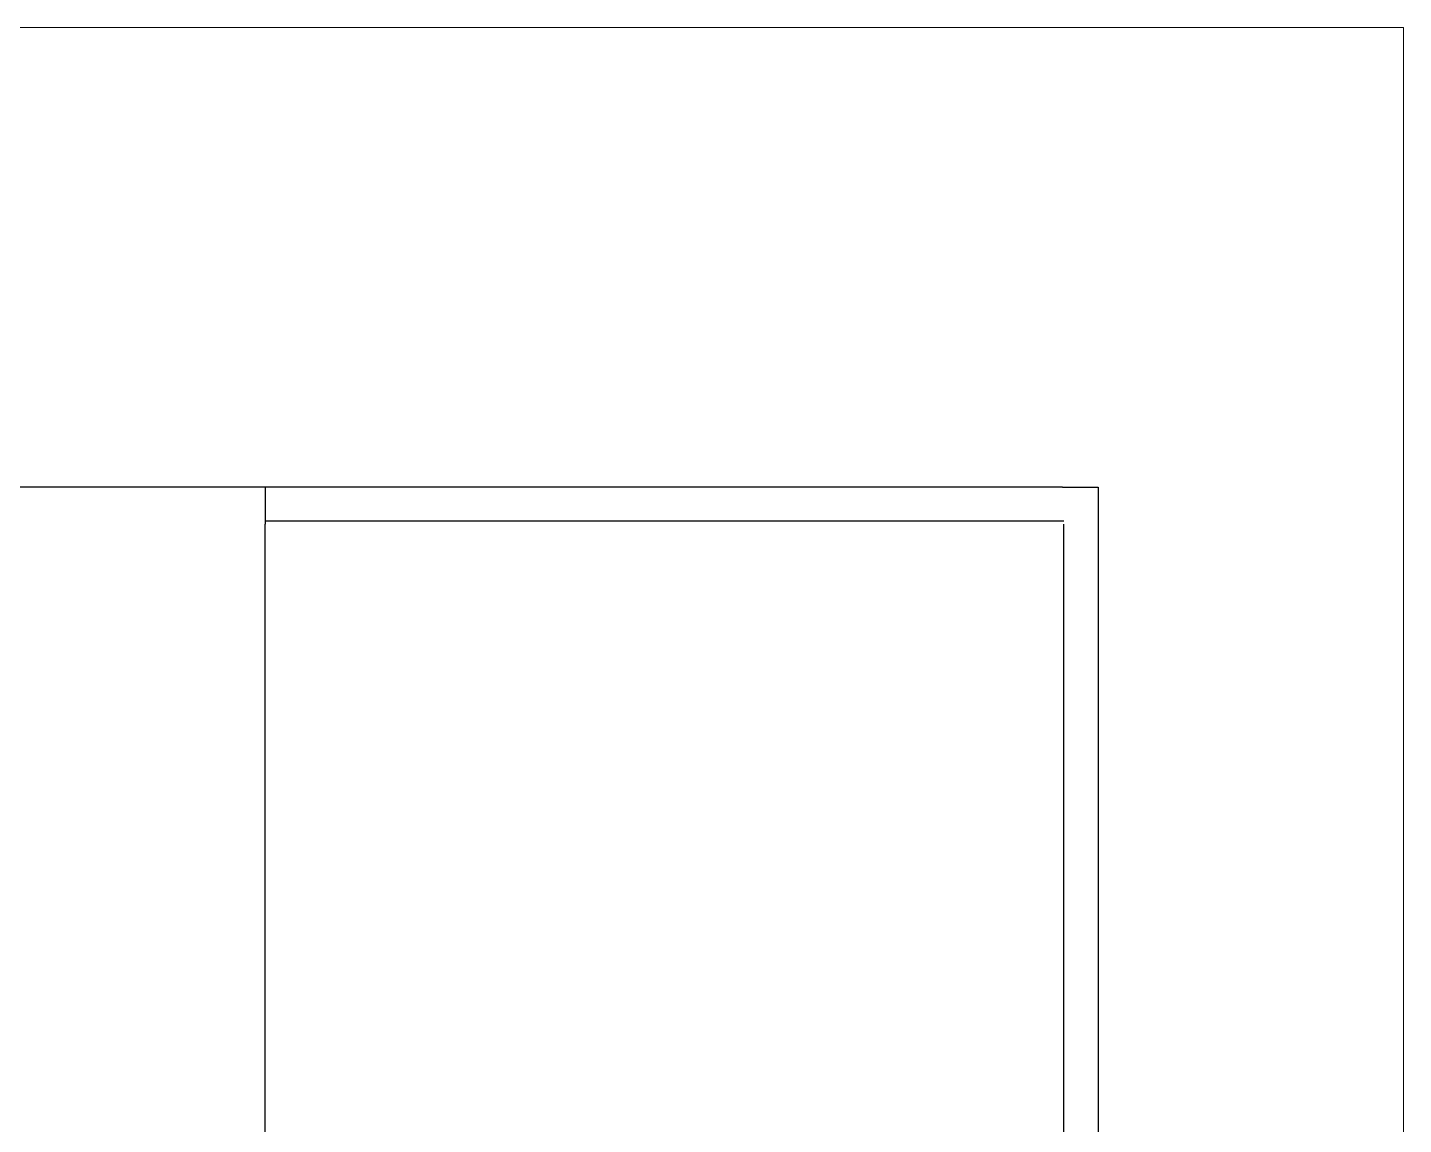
# Model space of a CAD drawing. Header units: millimetres. Extents: x 430 to 1353, y -204 to 152.
# Drawn here: x 448.39 to 457.69, y -32.85 to -25.44 of the extents above; entities that cross this region are included whole.
import ezdxf

# ---------------------------------------------------------------- set-up
doc = ezdxf.new("R2010")
doc.units = ezdxf.units.MM
doc.layers.add('AR - Vista 05', color=252, linetype='Continuous')
doc.layers.add('AR - Vista 2', color=252, linetype='Continuous')
doc.layers.add('ND-GLOBAL_Notas', color=252, linetype='Continuous', lineweight=9)

# ---------------------------------------------------------------- blocks, each defined once
blk = doc.blocks.new('PLANTA BAJA')
at = {"layer": 'AR - Vista 2'}
for p, q in [((19.315, 36.24), (0.23, 36.24)), ((18, 36.24), (18, 35.99)), ((23.4, 30.83), (23.4, 35.99))]:
    blk.add_line(p, q, dxfattribs=at)
for points in [[(23.39, 36.24), (19.315, 36.24)], [(23.39, 36.24), (23.63, 36.24), (23.63, 30.83)], [(23.4, 36.01), (18, 36.01)], [(18, 30.84), (18, 35.99)]]:
    blk.add_lwpolyline(points, dxfattribs=at)

msp = doc.modelspace()

# ---------------------------------------------------------------- linework, layer by layer
at = {"layer": 'ND-GLOBAL_Notas'}
msp.add_lwpolyline([(430.0234, -25.4423), (457.6878, -25.4423), (457.6878, -66.7575), (430.0234, -66.7575)], close=True, dxfattribs=at)

# ---------------------------------------------------------------- block references
at = {"layer": 'AR - Vista 05'}
msp.add_blockref('PLANTA BAJA', (431.9929, -64.788), dxfattribs=at)

doc.saveas('drawing.dxf')
